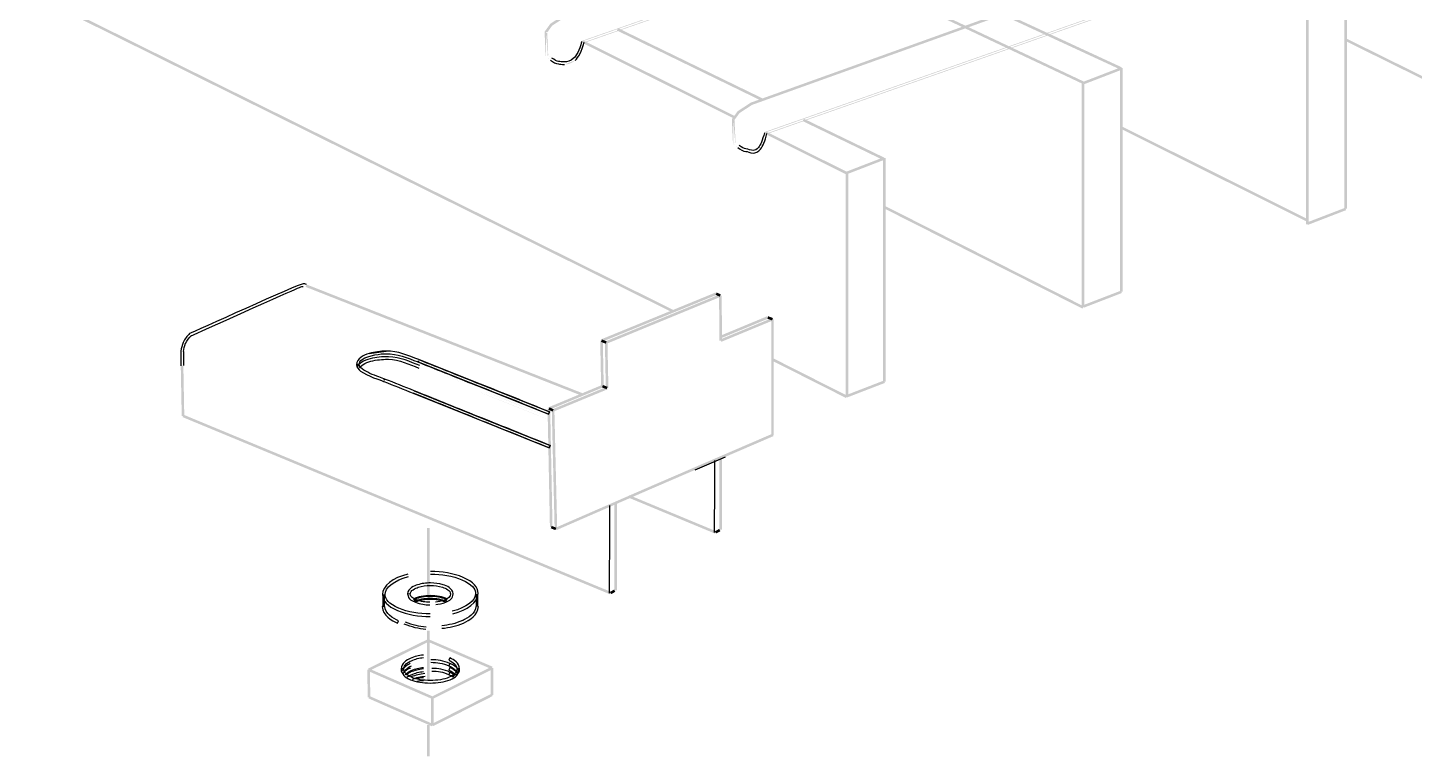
# Model space of a CAD drawing. Header units: millimetres. Extents: x 562 to 11403, y -8308 to -3911.
# Drawn here: x 4378.7 to 4734.7, y -8232 to -8045 of the extents above; entities that cross this region are included whole.
import ezdxf

# ---------------------------------------------------------------- set-up
doc = ezdxf.new("R2010")
doc.units = ezdxf.units.MM
doc.layers.add('3', color=3, linetype='Continuous')

msp = doc.modelspace()

# ---------------------------------------------------------------- hatches: boundary and pattern name
at = {"layer": '3'}
msp.add_hatch(color=256, dxfattribs=at).paths.add_polyline_path([(4378.72, -7979.14), (4378.72, -8035.97), (4544.1, -8117.97), (4544.4, -8117.38), (4379.39, -8035.55), (4379.39, -7979.61), (4611.9, -7900.73), (4618.42, -7903.83), (4618.42, -7930.91), (4619.08, -7930.91), (4619.08, -7903.41), (4611.94, -7900.02)])
h = msp.add_hatch(color=256, dxfattribs=at)
h.paths.add_polyline_path([(4511.76, -8046.1), (4511.43, -8046.11), (4511.71, -8052.19), (4511.8, -8052.28)], flags=0)
h.paths.add_polyline_path([(4511.8, -8052.28, 0.027911), (4512.92, -8053.26)], flags=0)
h.paths.add_polyline_path([(4516.53, -8054.4, 0.193708), (4519.25, -8053.36)], flags=0)
h.paths.add_polyline_path([(4521.58, -8048.68), (4521.26, -8048.6), (4521.37, -8048.91), (4726.01, -7977.63), (4726.06, -7977.47)], flags=0)
h.paths.add_polyline_path([(4726.06, -7977.47, 0.062861), (4726.56, -7973.85)], flags=0)
h.paths.add_polyline_path([(4713.86, -7970.85), (4713.99, -7971.15), (4713.87, -7970.84), (4516.25, -8041.74), (4512.89, -8043.96), (4511.49, -8045.9), (4511.42, -8046), (4511.43, -8046.11), (4511.76, -8046.1), (4512.03, -8046.29), (4513.36, -8044.44), (4516.56, -8042.34), (4714.1, -7971.46), (4714.11, -7971.46)], flags=0)
h.paths.add_polyline_path([(4716.88, -7970.5, 0.021216), (4714.11, -7971.46)], flags=0)
h.paths.add_polyline_path([(4725.42, -7977.29), (4725.74, -7977.38), (4725.63, -7977.07), (4520.97, -8048.35), (4520.93, -8048.52)], flags=0)
h.paths.add_polyline_path([(4512.27, -8051.82, 0.024194), (4513.33, -8052.73)], flags=0)
h.paths.add_polyline_path([(4512.27, -8051.82), (4512.04, -8052.05), (4512.37, -8052.03), (4512.1, -8046.08), (4511.76, -8046.1), (4512.03, -8046.29), (4511.76, -8046.1)], flags=0)
h = msp.add_hatch(color=256, dxfattribs=at)
h.paths.add_polyline_path([(4559.86, -8068.55), (4559.52, -8068.57), (4559.8, -8074.65), (4559.89, -8074.74)], flags=0)
h.paths.add_polyline_path([(4559.89, -8074.74, 0.02424), (4561.02, -8075.71)], flags=0)
h.paths.add_polyline_path([(4568.52, -8072.08), (4568.19, -8072), (4568.31, -8072.32), (4774.11, -8000.09), (4774.16, -7999.92)], flags=0)
h.paths.add_polyline_path([(4774.16, -7999.92, 0.062339), (4774.66, -7996.3)], flags=0)
h.paths.add_polyline_path([(4761.96, -7993.3), (4762.09, -7993.61), (4761.97, -7993.3), (4564.35, -8064.2), (4560.99, -8066.41), (4559.59, -8068.35), (4559.52, -8068.45), (4559.52, -8068.57), (4559.86, -8068.55), (4560.13, -8068.74), (4561.46, -8066.9), (4564.65, -8064.79), (4762.2, -7993.92), (4762.21, -7993.92)], flags=0)
h.paths.add_polyline_path([(4764.98, -7992.95, 0.02151), (4762.21, -7993.92)], flags=0)
h.paths.add_polyline_path([(4773.51, -7999.74), (4773.83, -7999.83), (4773.72, -7999.52), (4567.91, -8071.75), (4567.87, -8071.93)], flags=0)
h.paths.add_polyline_path([(4560.37, -8074.27, 0.026425), (4561.43, -8075.19)], flags=0)
h.paths.add_polyline_path([(4560.37, -8074.27), (4560.13, -8074.5), (4560.47, -8074.49), (4560.19, -8068.54), (4559.86, -8068.55), (4560.13, -8068.74), (4559.86, -8068.55)], flags=0)
h = msp.add_hatch(color=256, dxfattribs=at)
h.paths.add_polyline_path([(4470.11, -8135.8), (4470.12, -8135.8), (4470.13, -8135.8)])
edge = h.paths.add_edge_path()
edge.add_arc((-4572.37, -30588.86), 24205.58, 68.006122, 68.044593)
edge.add_line((4477.73, -8138.79), (4492.8, -8144.87))
edge = h.paths.add_edge_path()
edge.add_arc((-4718.46, -31084.17), 24719.6, 68.072628, 68.122101)
edge.add_line((4492.8, -8144.87), (4512.6, -8152.84))
h.paths.add_polyline_path([(4512.6, -8152.84), (4512.85, -8152.22)])
edge = h.paths.add_edge_path()
edge.add_arc((-18200.33, -64640.42), 60883.54, 68.0955674, 68.1156529)
edge.add_line((4493.05, -8144.26), (4512.85, -8152.22))
edge = h.paths.add_edge_path()
edge.add_arc((24.49, -19193.16), 11918.31, 67.979871, 68.058024)
edge.add_line((4477.97, -8138.18), (4493.05, -8144.26))
h.paths.add_polyline_path([(4470.37, -8135.19), (4470.25, -8135.49), (4470.38, -8135.19)])
h.paths.add_polyline_path([(4463.83, -8131.56), (4463.16, -8131.56)])
h = msp.add_hatch(color=256, dxfattribs=at)
h.paths.add_polyline_path([(4478.93, -8130.78), (4479.05, -8130.48), (4478.92, -8130.78)])
edge = h.paths.add_edge_path()
edge.add_arc((5228.67, -6281.75), 1995.25, 247.92827, 248.41716)
edge.add_line((4494.73, -8137.11), (4478.92, -8130.78))
edge = h.paths.add_edge_path()
edge.add_arc((4136.27, -9056.2), 986.51, 67.58555, 68.69324)
edge.add_line((4494.73, -8137.11), (4512.43, -8144.22))
h.paths.add_polyline_path([(4512.43, -8144.22), (4512.68, -8143.6)])
edge = h.paths.add_edge_path()
edge.add_arc((4114.68, -9109.47), 1044.66, 67.60517, 68.65168)
edge.add_line((4494.97, -8136.5), (4512.68, -8143.6))
edge = h.paths.add_edge_path()
edge.add_arc((5122.28, -6546.74), 1709.05, 247.89567, 248.46604)
edge.add_line((4494.97, -8136.5), (4479.18, -8130.17))
h.paths.add_polyline_path([(4479.18, -8130.17), (4479.17, -8130.17)])
edge = h.paths.add_edge_path()
edge.add_arc((4471.14, -8145.92), 17.93, 91.3181, 105.2385)
edge.add_line((4466.43, -8128.62), (4470.73, -8127.99))
h.paths.add_polyline_path([(4463.16, -8131.43), (4463.83, -8131.43)])
h = msp.add_hatch(color=256, dxfattribs=at)
h.paths.add_polyline_path([(4512.82, -8145.06, 0.004346), (4494.98, -8137.94)], flags=0)
h.paths.add_polyline_path([(4494.98, -8137.94, 0.000386), (4479.42, -8131.73)], flags=0)
h.paths.add_polyline_path([(4471.35, -8129.43), (4471.34, -8129.43)], flags=0)
h.paths.add_polyline_path([(4463.33, -8131.98), (4463.9, -8132.32)], flags=0)
h.paths.add_polyline_path([(4471.34, -8130.09), (4471.34, -8129.76), (4471.32, -8130.09)], flags=0)
h.paths.add_polyline_path([(4494.73, -8138.55, 0.000109), (4479.17, -8132.34)], flags=0)
h.paths.add_polyline_path([(4512.56, -8145.67, 0.004444), (4494.73, -8138.55)], flags=0)
h.paths.add_polyline_path([(4512.56, -8145.67), (4512.82, -8145.06)], flags=0)

# ---------------------------------------------------------------- linework, layer by layer
for p, q in [((4418.02, -8127.99), (4418.01, -8131.74)), ((4418.68, -8128.09), (4418.73, -8131.73)), ((4550.1, -8158.5), (4557.91, -8155.13)), ((4476.94, -8190.33), (4476.27, -8190.4)), ((4477.78, -8191.63), (4478.08, -8192.22)), ((4478.15, -8191.74), (4478.44, -8192.34)), ((4485.75, -8192.34), (4486.04, -8191.74)), ((4486.11, -8192.22), (4486.41, -8191.63)), ((4470.43, -8193.59), (4469.76, -8193.59)), ((4478.28, -8192.46), (4478.55, -8191.85)), ((4473.7, -8197.84), (4473.96, -8197.23)), ((4475.25, -8209.6), (4474.58, -8209.6)), ((4487.13, -8206.79), (4486.83, -8207.38)), ((4487.1, -8209.29), (4486.86, -8209.91)), ((4487.08, -8208.2), (4486.87, -8208.83)), ((4488.94, -8209.6), (4489.61, -8209.6)), ((4489.6, -8209.6), (4488.94, -8209.6)), ((4487.09, -8210.48), (4486.87, -8211.1)), ((4488, -8211.67), (4488.37, -8211.11)), ((4488.53, -8211.11), (4489.05, -8210.7)), ((4488.84, -8210.43), (4489.46, -8210.19))]:
    msp.add_line(p, q, dxfattribs=at)
at = {"layer": '3', "flags": 128}
for points in [[(4470.73, -8127.99, 0.060814), (4466.43, -8128.62), (4470.73, -8127.99, 0.060814)], [(4478.92, -8130.78, 0.002133), (4494.73, -8137.11), (4478.92, -8130.78, 0.002133)], [(4479.18, -8130.17, 0.002489), (4494.97, -8136.5), (4479.18, -8130.17, 0.002489)], [(4493.05, -8144.26, 0.000341), (4477.97, -8138.18), (4493.05, -8144.26, 0.000341)], [(4512.43, -8144.22, 0.004833), (4494.73, -8137.11), (4512.43, -8144.22, 0.004833)], [(4512.68, -8143.6, 0.004566), (4494.97, -8136.5), (4512.68, -8143.6, 0.004566)], [(4492.8, -8144.87, 0.000168), (4477.73, -8138.79), (4492.8, -8144.87, 0.000168)], [(4512.6, -8152.84, 0.000216), (4492.8, -8144.87), (4512.6, -8152.84, 0.000216)], [(4512.85, -8152.22, 0.000088), (4493.05, -8144.26), (4512.85, -8152.22, 0.000088)]]:
    msp.add_lwpolyline(points, format="xyb", close=True, dxfattribs=at)
for points in [[(4478.93, -8130.78), (4479.05, -8130.48), (4478.92, -8130.78), (4478.93, -8130.78)], [(4479.18, -8130.17), (4479.17, -8130.17), (4479.18, -8130.17)], [(4463.16, -8131.43), (4463.83, -8131.43), (4463.16, -8131.43)], [(4463.83, -8131.56), (4463.16, -8131.56), (4463.83, -8131.56)], [(4470.11, -8135.8), (4470.12, -8135.8), (4470.13, -8135.8), (4470.11, -8135.8)], [(4470.37, -8135.19), (4470.25, -8135.49), (4470.38, -8135.19), (4470.37, -8135.19)], [(4512.43, -8144.22), (4512.68, -8143.6), (4512.43, -8144.22)], [(4512.6, -8152.84), (4512.85, -8152.22), (4512.6, -8152.84)]]:
    msp.add_lwpolyline(points, close=True, dxfattribs=at)
at = {"layer": '3'}
for points in [[(4520.93, -8048.52), (4520.36, -8050.86), (4519.58, -8052.17), (4518.8, -8052.88)], [(4519.25, -8053.36), (4520.17, -8052.53), (4520.99, -8051.1), (4521.58, -8048.68)], [(4515.04, -8053.62), (4514.68, -8053.63), (4513.92, -8053.2), (4513.33, -8052.73)], [(4518.8, -8052.88), (4518.02, -8053.58), (4517.23, -8053.74), (4516.53, -8053.74)], [(4512.92, -8053.26), (4513.57, -8053.74), (4514.31, -8054.26), (4515.04, -8054.27)], [(4516.53, -8053.74), (4515.93, -8053.74), (4515.44, -8053.62), (4515.04, -8053.62)], [(4515.04, -8054.27), (4515.29, -8054.27), (4515.86, -8054.4), (4516.53, -8054.4)], [(4567.87, -8071.93), (4567.39, -8073.89), (4566.86, -8075.05), (4566.35, -8075.69)], [(4566.88, -8076.1), (4567.48, -8075.33), (4568.03, -8074.1), (4568.52, -8072.08)], [(4561.02, -8075.71), (4561.66, -8076.2), (4562.41, -8076.71), (4563.14, -8076.73)], [(4563.14, -8076.07), (4562.77, -8076.09), (4562.01, -8075.65), (4561.43, -8075.19)], [(4564.98, -8076.47), (4564.36, -8076.48), (4563.76, -8076.1), (4563.14, -8076.07)], [(4563.14, -8076.73), (4563.42, -8076.7), (4564.14, -8077.12), (4564.98, -8077.13)], [(4566.35, -8075.69), (4565.84, -8076.33), (4565.41, -8076.46), (4564.98, -8076.47)], [(4564.98, -8077.13), (4565.59, -8077.14), (4566.29, -8076.86), (4566.88, -8076.1)], [(4449.41, -8110.71), (4448.48, -8110.72), (4420.96, -8123.27), (4420.28, -8123.5)], [(4420.52, -8124.12), (4448.22, -8111.8), (4448.78, -8111.36), (4449.41, -8111.37)], [(4450.32, -8110.89), (4450, -8110.76), (4449.69, -8110.71), (4449.41, -8110.71)], [(4420.28, -8123.5), (4419.67, -8124.11), (4419.03, -8124.86), (4418.64, -8125.75)], [(4419.25, -8126.01), (4419.6, -8125.24), (4420.17, -8124.55), (4420.76, -8123.97)], [(4418.63, -8125.78), (4418.39, -8126.5), (4418.14, -8127.23), (4418.02, -8127.99)], [(4418.68, -8128.09), (4418.79, -8127.4), (4419.03, -8126.7), (4419.27, -8125.99)], [(4464.21, -8129.62), (4463.6, -8130.06), (4463.16, -8130.67), (4463.16, -8131.43)], [(4467.22, -8129.82), (4465.65, -8130.17), (4464.09, -8130.77), (4463.33, -8131.98)], [(4463.83, -8131.43), (4463.83, -8130.94), (4464.1, -8130.54), (4464.6, -8130.16)], [(4463.9, -8132.32), (4464.46, -8131.39), (4465.86, -8130.79), (4467.36, -8130.47)], [(4466.43, -8128.62), (4465.6, -8128.86), (4464.81, -8129.18), (4464.21, -8129.62)], [(4464.6, -8130.16), (4466.12, -8129.02), (4469.61, -8128.65), (4470.73, -8128.66)], [(4471.34, -8129.43), (4470.41, -8129.43), (4468.8, -8129.49), (4467.22, -8129.82)], [(4467.36, -8130.47), (4468.87, -8130.15), (4470.45, -8130.09), (4471.34, -8130.09)], [(4479.17, -8130.17), (4476.41, -8129.1), (4473.83, -8127.99), (4470.73, -8127.99)], [(4470.73, -8128.66), (4473.66, -8128.65), (4476.15, -8129.71), (4478.93, -8130.78)], [(4471.32, -8130.09), (4474.25, -8130.21), (4476.62, -8131.37), (4479.17, -8132.34)], [(4479.42, -8131.73), (4476.9, -8130.78), (4474.45, -8129.55), (4471.35, -8129.43)], [(4463.16, -8131.56), (4463.17, -8132.18), (4463.62, -8132.67), (4464.19, -8133.12)], [(4464.6, -8132.59), (4464.08, -8132.2), (4463.82, -8131.81), (4463.83, -8131.56)], [(4464.19, -8133.12), (4465.93, -8134.43), (4469.34, -8135.45), (4470.11, -8135.8)], [(4466.6, -8133.71), (4465.84, -8133.37), (4465.11, -8132.99), (4464.6, -8132.59)], [(4470.38, -8135.19), (4469.8, -8134.94), (4468.14, -8134.41), (4466.6, -8133.71)], [(4470.13, -8135.8), (4472.65, -8136.75), (4475.19, -8137.83), (4477.73, -8138.79)], [(4477.97, -8138.18), (4475.44, -8137.22), (4472.91, -8136.14), (4470.37, -8135.19)], [(4555.09, -8156.11), (4555.06, -8162.1), (4554.99, -8172.18), (4554.99, -8174.56)], [(4528.13, -8167.67), (4528.13, -8170.77), (4528.01, -8187.02), (4528.01, -8190.13)], [(4490.49, -8186.12), (4488.04, -8185.05), (4485.07, -8184.57), (4482.16, -8184.57)], [(4476.28, -8185.27), (4472.53, -8186.23), (4469.85, -8188.21), (4469.8, -8190.52)], [(4470.47, -8190.52), (4470.43, -8188.79), (4472.8, -8186.82), (4476.45, -8185.91)], [(4478.79, -8188.02), (4478.42, -8188.15), (4477.82, -8188.36), (4477.29, -8188.72)], [(4482.15, -8187.53), (4480.93, -8187.53), (4479.91, -8187.65), (4478.79, -8188.02)], [(4479, -8188.65), (4480.05, -8188.31), (4480.97, -8188.19), (4482.15, -8188.19)], [(4485.39, -8188.02), (4484.27, -8187.65), (4483.26, -8187.53), (4482.15, -8187.53)], [(4482.15, -8188.19), (4483.21, -8188.19), (4484.13, -8188.31), (4485.18, -8188.65)], [(4482.16, -8185.24), (4484.99, -8185.24), (4487.88, -8185.71), (4490.22, -8186.73)], [(4486.95, -8188.73), (4486.43, -8188.36), (4485.83, -8188.15), (4485.38, -8188.02)], [(4490.22, -8186.73), (4492.77, -8187.81), (4493.72, -8189.08), (4493.71, -8190.21)], [(4494.38, -8190.21), (4494.38, -8188.67), (4493.13, -8187.23), (4490.49, -8186.12)], [(4469.8, -8190.52), (4469.81, -8192.06), (4471.07, -8193.51), (4473.7, -8194.62)], [(4473.96, -8194.01), (4471.42, -8192.93), (4470.47, -8191.66), (4470.47, -8190.52)], [(4477.29, -8188.72), (4476.77, -8189.07), (4476.27, -8189.61), (4476.27, -8190.37)], [(4476.27, -8190.4), (4476.34, -8191.07), (4476.64, -8191.55), (4477.04, -8191.84)], [(4476.94, -8190.37), (4476.94, -8189.93), (4477.23, -8189.57), (4477.67, -8189.27)], [(4477.45, -8191.31), (4477.18, -8191.1), (4477, -8190.86), (4476.94, -8190.33)], [(4477.04, -8191.84), (4477.43, -8192.14), (4477.88, -8192.29), (4478.28, -8192.46)], [(4478.55, -8191.85), (4478.11, -8191.67), (4477.72, -8191.52), (4477.45, -8191.31)], [(4477.67, -8189.27), (4478.1, -8188.97), (4478.65, -8188.77), (4479, -8188.65)], [(4482.1, -8190.79), (4480.52, -8190.79), (4478.94, -8191.05), (4477.78, -8191.63)], [(4478.08, -8192.22), (4479.09, -8191.71), (4480.6, -8191.44), (4482.1, -8191.44)], [(4482.09, -8190.99), (4480.67, -8190.99), (4479.24, -8191.24), (4478.15, -8191.74)], [(4478.44, -8192.34), (4479.39, -8191.89), (4480.75, -8191.66), (4482.09, -8191.66)], [(4486.04, -8191.74), (4484.94, -8191.24), (4483.52, -8190.99), (4482.09, -8190.99)], [(4482.09, -8191.66), (4483.44, -8191.66), (4484.79, -8191.89), (4485.75, -8192.34)], [(4486.41, -8191.63), (4485.25, -8191.05), (4483.67, -8190.79), (4482.1, -8190.79)], [(4482.1, -8191.44), (4483.59, -8191.44), (4485.09, -8191.71), (4486.11, -8192.22)], [(4485.2, -8188.66), (4485.6, -8188.77), (4486.14, -8188.97), (4486.56, -8189.27)], [(4487.25, -8190.37), (4487.25, -8191.06), (4486.69, -8191.54), (4485.86, -8191.88)], [(4486.11, -8192.49), (4487.02, -8192.12), (4487.91, -8191.47), (4487.92, -8190.37)], [(4486.56, -8189.27), (4486.98, -8189.56), (4487.25, -8189.91), (4487.25, -8190.37)], [(4487.92, -8190.37), (4487.92, -8189.63), (4487.46, -8189.08), (4486.95, -8188.73)], [(4493.71, -8190.21), (4493.76, -8191.94), (4491.39, -8193.92), (4487.74, -8194.82)], [(4487.91, -8195.46), (4491.66, -8194.5), (4494.34, -8192.53), (4494.38, -8190.21)], [(4469.76, -8193.59), (4469.79, -8195.9), (4472.24, -8197.22), (4473.7, -8197.84)], [(4473.96, -8197.23), (4472.53, -8196.65), (4470.39, -8195.34), (4470.43, -8193.59)], [(4473.7, -8194.62), (4476.15, -8195.68), (4479.16, -8196.16), (4482.07, -8196.16)], [(4482.07, -8195.5), (4479.23, -8195.5), (4476.3, -8195.03), (4473.97, -8194.01)], [(4478.28, -8192.46), (4479.54, -8192.99), (4480.74, -8193.15), (4481.97, -8193.15)], [(4481.97, -8192.48), (4480.79, -8192.48), (4479.7, -8192.34), (4478.55, -8191.85)], [(4485.86, -8191.88), (4485.03, -8192.22), (4484.03, -8192.37), (4483.45, -8192.43)], [(4483.51, -8193.09), (4484.13, -8193.02), (4485.18, -8192.87), (4486.11, -8192.49)], [(4493.76, -8193.59), (4493.8, -8195.23), (4491.77, -8196.54), (4490.33, -8197.24)], [(4490.63, -8197.83), (4492.08, -8197.1), (4494.39, -8195.78), (4494.43, -8193.59)], [(4480.95, -8199.47), (4479.1, -8199.35), (4477.25, -8198.86), (4475.42, -8198.14)], [(4475.67, -8197.52), (4477.45, -8198.23), (4479.23, -8198.7), (4480.99, -8198.81)], [(4490.35, -8197.22), (4488.57, -8197.93), (4486.79, -8198.4), (4485.03, -8198.52)], [(4485.07, -8199.18), (4486.93, -8199.05), (4488.77, -8198.57), (4490.6, -8197.84)], [(4480.31, -8206.04), (4479.08, -8206.16), (4478.07, -8206.41), (4476.95, -8206.9)], [(4476.95, -8206.9), (4476.08, -8207.29), (4474.62, -8208.13), (4474.58, -8209.6)], [(4474.58, -8209.6), (4474.59, -8210.91), (4475.64, -8211.82), (4477.03, -8212.39)], [(4476.94, -8208.22), (4476.19, -8208.6), (4475.17, -8209.2), (4474.73, -8210.18)], [(4476.97, -8209.4), (4476.33, -8209.66), (4475.67, -8210.05), (4475.14, -8210.7)], [(4475.25, -8209.6), (4475.21, -8208.67), (4476.41, -8207.84), (4477.22, -8207.51)], [(4477.29, -8211.77), (4475.99, -8211.23), (4475.25, -8210.49), (4475.25, -8209.6)], [(4475.35, -8210.44), (4475.63, -8209.74), (4476.54, -8209.16), (4477.24, -8208.81)], [(4480.31, -8209.62), (4479.08, -8209.75), (4478.07, -8209.99), (4476.95, -8210.48)], [(4477.22, -8207.51), (4478.28, -8207.04), (4479.2, -8206.81), (4480.38, -8206.7)], [(4477.22, -8210.02), (4478.28, -8209.55), (4479.2, -8209.32), (4480.38, -8209.21)], [(4487.11, -8208.21), (4485.5, -8207.51), (4483.89, -8207.24), (4482.25, -8207.24)], [(4482.25, -8207.91), (4483.82, -8207.91), (4485.33, -8208.16), (4486.84, -8208.82)], [(4487.13, -8210.49), (4485.6, -8209.73), (4484.06, -8209.49), (4482.52, -8209.49)], [(4486.83, -8207.38), (4487.31, -8207.62), (4487.86, -8207.91), (4488.26, -8208.27)], [(4486.87, -8208.83), (4487.54, -8209.04), (4488.55, -8209.63), (4488.84, -8210.43)], [(4488.94, -8209.6), (4488.94, -8210.49), (4488.2, -8211.23), (4486.9, -8211.77)], [(4489.46, -8210.19), (4489.02, -8209.08), (4487.86, -8208.47), (4487.08, -8208.2)], [(4489.05, -8210.7), (4488.52, -8210.05), (4487.76, -8209.55), (4487.1, -8209.29)], [(4488.71, -8207.78), (4488.21, -8207.34), (4487.62, -8207.04), (4487.13, -8206.79)], [(4487.16, -8212.39), (4488.55, -8211.82), (4489.6, -8210.91), (4489.6, -8209.6)], [(4488.26, -8208.27), (4488.68, -8208.65), (4488.94, -8209.05), (4488.94, -8209.6)], [(4489.61, -8209.6), (4489.61, -8208.82), (4489.2, -8208.22), (4488.71, -8207.78)], [(4475.66, -8211.12), (4476.1, -8210.57), (4476.65, -8210.24), (4477.21, -8210.02)], [(4476.98, -8210.48), (4476.56, -8210.62), (4476.18, -8210.87), (4475.82, -8211.11)], [(4476.19, -8211.66), (4476.55, -8211.43), (4476.9, -8211.2), (4477.2, -8211.1)], [(4477.03, -8212.39), (4478.44, -8212.96), (4480.26, -8213.24), (4482.09, -8213.24)], [(4480.68, -8210.82), (4479.45, -8210.94), (4478.32, -8211.18), (4477.19, -8211.68)], [(4477.22, -8211.09), (4478.28, -8210.63), (4479.2, -8210.4), (4480.38, -8210.28)], [(4482.09, -8212.58), (4480.34, -8212.58), (4478.57, -8212.3), (4477.29, -8211.77)], [(4477.47, -8212.28), (4478.51, -8211.83), (4479.56, -8211.59), (4480.74, -8211.48)], [(4480.34, -8211.89), (4479.7, -8211.89), (4479.07, -8212.02), (4478.47, -8212.14)], [(4478.6, -8212.78), (4479.2, -8212.67), (4479.79, -8212.55), (4480.34, -8212.55)], [(4486.9, -8211.77), (4485.62, -8212.3), (4483.85, -8212.58), (4482.09, -8212.58)], [(4482.09, -8213.24), (4483.92, -8213.24), (4485.75, -8212.96), (4487.16, -8212.39)], [(4482.52, -8210.15), (4484, -8210.15), (4485.41, -8210.38), (4486.83, -8211.08)], [(4486.86, -8209.91), (4487.4, -8210.12), (4488.1, -8210.57), (4488.53, -8211.11)], [(4486.87, -8211.1), (4487.19, -8211.21), (4487.66, -8211.44), (4488, -8211.67)], [(4488.37, -8211.11), (4487.98, -8210.86), (4487.48, -8210.61), (4487.09, -8210.48)]]:
    msp.add_open_spline(points, degree=3, dxfattribs=at)
for points in [[(4659.65, -8055.13), (4452.88, -7959.49), (4659.36, -8055.73), (4452.59, -7960.09)], [(4649.91, -8058.79), (4445.22, -7962.2), (4649.62, -8059.38), (4444.94, -7962.8)], [(4716.77, -8091.46), (4717.44, -8091.46), (4716.77, -8034), (4717.44, -8034)], [(4706.95, -8095.43), (4707.62, -8095.43), (4706.95, -8037.97), (4707.62, -8037.97)], [(4567.53, -8063.17), (4530.32, -8045.07), (4567.23, -8063.77), (4530.02, -8045.67)], [(4560.27, -8067.62), (4521.35, -8048.23), (4559.97, -8068.21), (4521.05, -8048.82)], [(4716.93, -8048.29), (4763.79, -8071.46), (4717.23, -8047.7), (4764.09, -8070.87)], [(4649.87, -8059.5), (4659.66, -8055.73), (4649.63, -8058.88), (4659.42, -8055.11)], [(4659.2, -8112.74), (4659.87, -8112.74), (4659.2, -8055.29), (4659.87, -8055.29)], [(4649.37, -8116.71), (4650.04, -8116.71), (4649.37, -8059.26), (4650.04, -8059.26)], [(4598.54, -8078.26), (4577.98, -8068.32), (4598.24, -8078.86), (4577.68, -8068.92)], [(4659.38, -8070.91), (4707.13, -8094.72), (4659.69, -8070.31), (4707.43, -8094.14)], [(4589.25, -8082.06), (4568.38, -8071.65), (4588.95, -8082.65), (4568.08, -8072.25)], [(4598.57, -8078.2), (4588.78, -8081.97), (4598.81, -8078.82), (4589.02, -8082.59)], [(4598.34, -8135.83), (4599.01, -8135.83), (4598.34, -8078.37), (4599.01, -8078.37)], [(4588.75, -8139.72), (4589.42, -8139.72), (4588.75, -8082.26), (4589.42, -8082.26)], [(4598.33, -8091.21), (4649.55, -8117.09), (4598.64, -8090.62), (4649.86, -8116.5)], [(4707.44, -8095.58), (4717.23, -8091.8), (4707.2, -8094.96), (4716.99, -8091.19)], [(4521.04, -8138.76), (4450.32, -8110.89), (4520.79, -8139.38), (4450.07, -8111.51)], [(4526.17, -8125.61), (4555.6, -8113.56), (4525.92, -8125), (4555.34, -8112.95)], [(4527.38, -8126.1), (4556.69, -8114.03), (4527.12, -8125.48), (4556.43, -8113.42)], [(4555.34, -8113.55), (4556.42, -8114.03), (4555.61, -8112.95), (4556.69, -8113.42)], [(4649.87, -8116.86), (4659.66, -8113.08), (4649.63, -8116.24), (4659.42, -8112.47)], [(4556.22, -8113.73), (4556.34, -8125.32), (4556.89, -8113.72), (4557.01, -8125.31)], [(4568.61, -8119.04), (4556.55, -8124.05), (4568.87, -8119.65), (4556.81, -8124.66)], [(4556.81, -8125.61), (4570.08, -8120.12), (4556.55, -8125), (4569.82, -8119.51)], [(4570.07, -8119.51), (4568.86, -8119.04), (4569.82, -8120.13), (4568.62, -8119.65)], [(4569.61, -8149.62), (4570.28, -8149.62), (4569.61, -8119.82), (4570.28, -8119.82)], [(4526.62, -8137), (4526.38, -8125.3), (4525.95, -8137.02), (4525.71, -8125.32)], [(4527.37, -8125.48), (4526.17, -8125), (4527.12, -8126.1), (4525.92, -8125.62)], [(4527.82, -8137.49), (4527.58, -8125.78), (4527.15, -8137.5), (4526.91, -8125.8)], [(4570.28, -8130.67), (4588.78, -8140.01), (4570.28, -8129.92), (4589.08, -8139.42)], [(4418.92, -8144.63), (4418.68, -8131.73), (4418.26, -8144.64), (4418.01, -8131.74)], [(4512.66, -8143.05), (4526.41, -8137.32), (4512.4, -8142.44), (4526.15, -8136.71)], [(4513.75, -8143.52), (4527.62, -8137.8), (4513.49, -8142.92), (4527.36, -8137.18)], [(4527.61, -8137.18), (4526.41, -8136.7), (4527.36, -8137.8), (4526.16, -8137.32)], [(4589.02, -8139.94), (4598.81, -8136.17), (4588.78, -8139.33), (4598.57, -8135.55)], [(4528.48, -8189.83), (4418.72, -8144.33), (4528.22, -8190.44), (4418.46, -8144.94)], [(4513.47, -8173.19), (4512.87, -8142.74), (4512.8, -8173.2), (4512.2, -8142.75)], [(4513.76, -8142.92), (4512.67, -8142.44), (4513.48, -8143.53), (4512.4, -8143.05)], [(4514.67, -8173.66), (4513.95, -8143.22), (4514.01, -8173.68), (4513.28, -8143.23)], [(4569.92, -8149.22), (4536.64, -8163.59), (4570.19, -8149.83), (4536.91, -8164.19)], [(4556.32, -8173.82), (4556.99, -8173.82), (4556.32, -8155.1), (4556.99, -8155.1)], [(4536.64, -8163.59), (4514.21, -8173.37), (4536.91, -8164.19), (4514.48, -8173.97)], [(4555.46, -8174.25), (4533.18, -8164.99), (4555.2, -8174.86), (4532.92, -8165.6)], [(4529.34, -8189.4), (4530.01, -8189.4), (4529.34, -8167.12), (4530.01, -8167.12)], [(4481.22, -8192.04), (4481.89, -8192.04), (4481.22, -8173.41), (4481.89, -8173.41)], [(4514.46, -8173.36), (4513.26, -8172.88), (4514.22, -8173.98), (4513.01, -8173.5)], [(4555.49, -8174.84), (4556.57, -8174.25), (4555.16, -8174.27), (4556.25, -8173.67)], [(4469.76, -8193.59), (4470.43, -8193.59), (4469.76, -8190.49), (4470.43, -8190.49)], [(4493.76, -8193.59), (4494.43, -8193.59), (4493.76, -8190.37), (4494.43, -8190.37)], [(4528.51, -8190.42), (4529.6, -8189.82), (4528.19, -8189.84), (4529.27, -8189.25)], [(4466.38, -8210.13), (4481.7, -8202.61), (4466.08, -8209.54), (4481.4, -8202.01)], [(4481.22, -8212.46), (4481.89, -8212.46), (4481.22, -8199.81), (4481.89, -8199.81)], [(4481.42, -8202.61), (4497.82, -8209.66), (4481.69, -8202), (4498.09, -8209.05)], [(4482.77, -8216.7), (4466.37, -8209.53), (4482.5, -8217.3), (4466.1, -8210.14)], [(4497.81, -8209.06), (4482.49, -8216.7), (4498.11, -8209.66), (4482.79, -8217.29)], [(4497.62, -8216.28), (4498.29, -8216.28), (4497.62, -8209.36), (4498.29, -8209.36)], [(4465.9, -8209.84), (4466.02, -8216.89), (4466.57, -8209.83), (4466.69, -8216.87)], [(4482.77, -8223.74), (4466.49, -8216.58), (4482.5, -8224.34), (4466.22, -8217.18)], [(4497.8, -8215.98), (4482.48, -8223.75), (4498.11, -8216.58), (4482.79, -8224.33)], [(4482.3, -8224.04), (4482.97, -8224.04), (4482.3, -8217), (4482.97, -8217)], [(4481.22, -8232.04), (4481.89, -8232.04), (4481.22, -8224.04), (4481.89, -8224.04)]]:
    msp.add_solid(points, dxfattribs=at)

doc.saveas('drawing.dxf')
